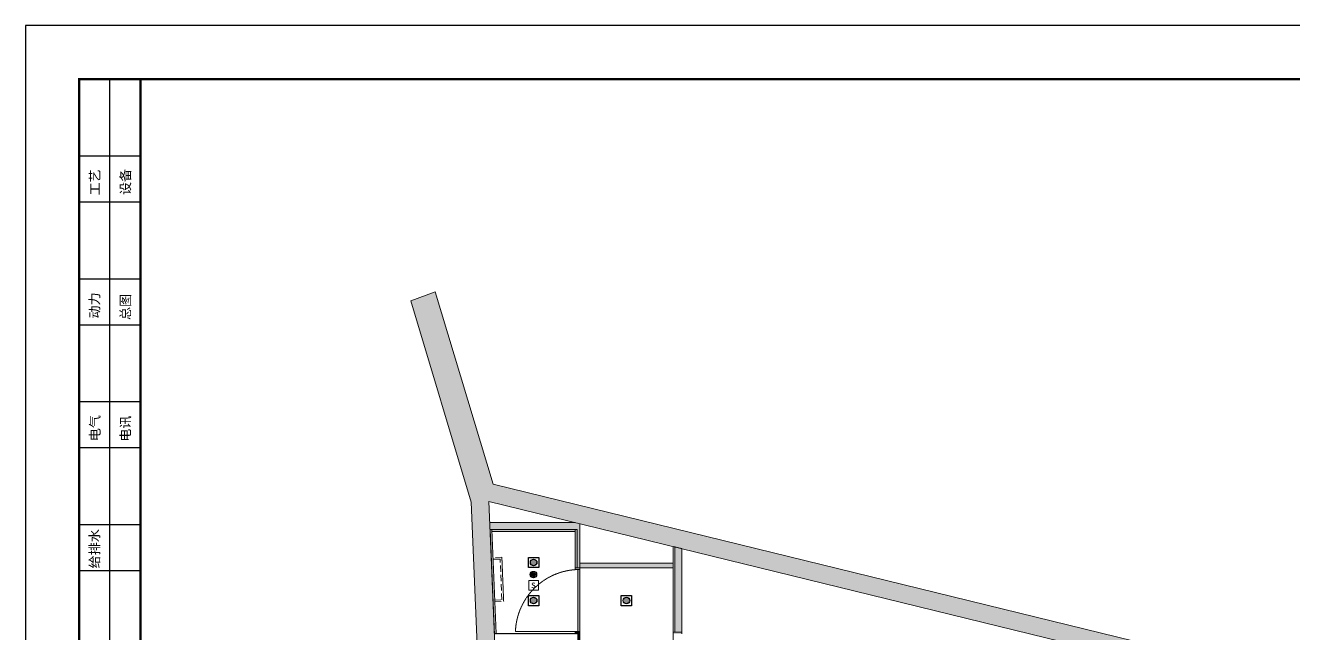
# Model space of a CAD drawing. Header units: millimetres. Extents: x 346472 to 732256, y -34068 to -15883.
# Drawn here: x 655099 to 669400, y -22743 to -15883 of the extents above; entities that cross this region are included whole.
import ezdxf

# ---------------------------------------------------------------- set-up
doc = ezdxf.new("R2010")
doc.units = ezdxf.units.MM
doc.header["$LTSCALE"] = 7
for name, pattern in [('022587.3-C-STRM$0$HIDDEN', [114.300229, 76.200152, -38.100076]), ('DASH', [0.35, 0.25, -0.1]), ('DASHED', [0.75, 0.5, -0.25])]:
    doc.linetypes.add(name, pattern=pattern)
doc.layers.get('0').update_dxf_attribs({"lineweight": 0})
for name, color, linetype in [('1建筑平面', 7, 'Continuous'), ('LD_light', 253, 'Continuous'), ('WALL', 7, 'Continuous'), ('walls', 7, 'Continuous'), ('图框', 9, 'Continuous'), ('消防', 5, 'Continuous')]:
    doc.layers.add(name, color=color, linetype=linetype)
for name, color, linetype, lineweight in [('EA7 furniture', 7, 'Continuous', 5), ('LIGHT BEAMS', 1, 'Continuous', 20), ('LIGHTING LAY OUT', 1, 'Continuous', 18), ('QUOTE', 251, 'Continuous', 5), ('文字', 6, 'Continuous', 5)]:
    doc.layers.add(name, color=color, linetype=linetype, lineweight=lineweight)
doc.styles.add('图签-仿宋', font='')
doc.styles.add('图签-黑体', font='')
doc.styles.get('图签-仿宋').set_extended_font_data('FangSong_GB2312')
doc.styles.get('图签-黑体').set_extended_font_data('SimHei')

# ---------------------------------------------------------------- blocks, each defined once
blk = doc.blocks.new('Single Rec_1')
at = {"layer": 'LD_light'}
h = blk.add_hatch(dxfattribs=at)
h.set_pattern_fill('DOTS', color=1, scale=10, style=0)
h.set_pattern_definition([(0, (-51.6286, 0), (0.3125, 0.625), [0, -0.625])])
h.paths.add_polyline_path([(10111.9, -501.5, 1), (10103.7, -501.5, 1)])
at = {"layer": 'LD_light', "color": 1}
blk.add_lwpolyline([(10101.5, -495.2), (10114.2, -495.2), (10114.2, -507.9), (10101.5, -507.9)], close=True, dxfattribs=at)
blk.add_circle((10107.8, -501.5), 4.11, dxfattribs=at)
blk = doc.blocks.new('A$C1A5804E3')
at = {"color": 5, "ltscale": 2}
blk.add_lwpolyline([(-699236, -432956), (-698936, -432956), (-698936, -432656), (-699236, -432656)], close=True, dxfattribs=at)
at = {"color": 5, "ltscale": 2, "style": '图签-仿宋'}
blk.add_text('s', height=232, dxfattribs=at).set_placement((-699174, -432889))

msp = doc.modelspace()

# ---------------------------------------------------------------- hatches: boundary and pattern name
at = {"layer": 'EA7 furniture', "lineweight": 5}
h = msp.add_hatch(color=0, dxfattribs=at)
h.dxf.hatch_style = 1
h.paths.add_polyline_path([(661350.1, -21502.4), (661300.1, -21490.2), (660334.9, -21490.2), (660338.3, -21570.2), (661320.1, -21570.2), (661320.1, -22000.2), (661350.1, -22000.2)])
h = msp.add_hatch(color=8, dxfattribs=at)
h.dxf.hatch_style = 1
h.paths.add_polyline_path([(661350.1, -21502.4), (661300.1, -21490.2), (660334.9, -21490.2), (660338.3, -21570.2), (661320.1, -21570.2), (661320.1, -22000.2), (661350.1, -22000.2)])
h = msp.add_hatch(color=0, dxfattribs=at)
h.dxf.hatch_style = 1
h.paths.add_polyline_path([(661330.1, -22740.2), (661300.1, -22740.2), (660386.9, -22740.2), (660387.7, -22760.2), (661330.1, -22760.2)])
h.paths.add_polyline_path([(660359.1, -21570.2), (660339.1, -21570.2), (660386.9, -22740.2), (660406.9, -22740.2)])
h = msp.add_hatch(color=8, dxfattribs=at)
h.dxf.hatch_style = 1
h.paths.add_polyline_path([(661330.1, -22740.2), (661300.1, -22740.2), (660386.9, -22740.2), (660387.7, -22760.2), (661330.1, -22760.2)])
h.paths.add_polyline_path([(660359.1, -21570.2), (660339.1, -21570.2), (660386.9, -22740.2), (660406.9, -22740.2)])
h = msp.add_hatch(color=0, dxfattribs=at)
h.dxf.hatch_style = 1
h.paths.add_polyline_path([(661320.1, -21570.2), (661300.1, -21570.2), (661300.1, -22000.2), (661320.1, -22000.2)])
h = msp.add_hatch(color=8, dxfattribs=at)
h.dxf.hatch_style = 1
h.paths.add_polyline_path([(661320.1, -21570.2), (661300.1, -21570.2), (661300.1, -22000.2), (661320.1, -22000.2)])
h = msp.add_hatch(color=0, dxfattribs=at)
h.dxf.hatch_style = 1
h.paths.add_polyline_path([(661350.1, -22000.2), (661300.1, -22000.2), (661300.1, -22020.2), (661350.1, -22020.2)])
h.paths.add_polyline_path([(661350.1, -23560.2), (661300.1, -23560.2), (661300.1, -23580.2), (661350.1, -23580.2)])
h = msp.add_hatch(color=8, dxfattribs=at)
h.dxf.hatch_style = 1
h.paths.add_polyline_path([(661350.1, -22000.2), (661300.1, -22000.2), (661300.1, -22020.2), (661350.1, -22020.2)])
h.paths.add_polyline_path([(661350.1, -23560.2), (661300.1, -23560.2), (661300.1, -23580.2), (661350.1, -23580.2)])
h = msp.add_hatch(color=0, dxfattribs=at)
h.dxf.hatch_style = 1
h.paths.add_polyline_path([(661300.1, -22720.2), (661300.1, -22740.2), (661350.1, -22740.2), (661350.1, -22720.2)])
h.paths.add_polyline_path([(661350.1, -22840.2), (661300.1, -22840.2), (661300.1, -22860.2), (661330.1, -22860.2), (661350.1, -22860.2)])
h = msp.add_hatch(color=8, dxfattribs=at)
h.dxf.hatch_style = 1
h.paths.add_polyline_path([(661300.1, -22720.2), (661300.1, -22740.2), (661350.1, -22740.2), (661350.1, -22720.2)])
h.paths.add_polyline_path([(661350.1, -22840.2), (661300.1, -22840.2), (661300.1, -22860.2), (661330.1, -22860.2), (661350.1, -22860.2)])
h = msp.add_hatch(color=0, dxfattribs=at)
h.dxf.hatch_style = 1
h.paths.add_polyline_path([(662502.4, -23446.1), (662422.4, -23446.1), (662402.4, -23446.1), (662402.4, -23466.1), (662502.4, -23466.1)])
h.paths.add_polyline_path([(662502.4, -22726.1), (662402.4, -22726.1), (662402.4, -22746.1), (662502.4, -22746.1)])
h = msp.add_hatch(color=8, dxfattribs=at)
h.dxf.hatch_style = 1
h.paths.add_polyline_path([(662502.4, -23446.1), (662422.4, -23446.1), (662402.4, -23446.1), (662402.4, -23466.1), (662502.4, -23466.1)])
h.paths.add_polyline_path([(662502.4, -22726.1), (662402.4, -22726.1), (662402.4, -22746.1), (662502.4, -22746.1)])
at = {"layer": 'QUOTE', "lineweight": 5}
h = msp.add_hatch(color=0, dxfattribs=at)
h.dxf.hatch_style = 1
h.paths.add_polyline_path([(661350.1, -22740.2), (661330.1, -22740.2), (661330.1, -22840.2), (661350.1, -22840.2)])
h = msp.add_hatch(color=8, dxfattribs=at)
h.dxf.hatch_style = 1
h.paths.add_polyline_path([(661350.1, -22740.2), (661330.1, -22740.2), (661330.1, -22840.2), (661350.1, -22840.2)])
at = {"layer": 'WALL', "lineweight": 5}
h = msp.add_hatch(color=0, dxfattribs=at)
h.dxf.hatch_style = 1
h.paths.add_polyline_path([(661350.1, -22020.2), (661330.1, -22020.2), (661330.1, -22720.2), (661350.1, -22720.2)])
h = msp.add_hatch(color=8, dxfattribs=at)
h.dxf.hatch_style = 1
h.paths.add_polyline_path([(661350.1, -22020.2), (661330.1, -22020.2), (661330.1, -22720.2), (661350.1, -22720.2)])
at = {"layer": 'walls', "lineweight": 5}
h = msp.add_hatch(color=0, dxfattribs=at)
h.dxf.hatch_style = 1
h.paths.add_polyline_path([(659721.3, -18888.6), (659443.8, -18990.8), (660125.2, -21259.8), (660416, -28254), (660615.8, -28245.5), (660325, -21251.5), (665452.4, -22506.4), (665452.4, -22300.5), (660372.6, -21057.2)])
h.paths.add_polyline_path([(665452.4, -22300.5), (665452.4, -22506.4), (672345.2, -24193.4), (672208.2, -24753.3), (672189.5, -24829.7), (672286.6, -24853.4), (672383.8, -24877.2), (672587, -24046.7)])
h.paths.add_polyline_path([(672140.1, -25872.8), (672177, -25722.3), (671982.7, -25674.7), (671898.3, -26019.5), (674287.8, -26604.4), (673756.4, -28775.6), (673963.9, -28775.6), (674533.9, -26463.9)])
h.paths.add_polyline_path([(673963.9, -28775.6), (673756.4, -28775.6), (673715.9, -28941), (673911, -28990.1)])
h.paths.add_polyline_path([(673716.6, -28941.2), (673694.3, -29029.3), (673670.8, -29125.5), (673669.7, -29129.8), (675073.2, -29478.4), (675123.7, -29295.2)])
h = msp.add_hatch(color=8, dxfattribs=at)
h.dxf.hatch_style = 1
h.paths.add_polyline_path([(659721.3, -18888.6), (659443.8, -18990.8), (660125.2, -21259.8), (660416, -28254), (660615.8, -28245.5), (660325, -21251.5), (665452.4, -22506.4), (665452.4, -22300.5), (660372.6, -21057.2)])
h.paths.add_polyline_path([(665452.4, -22300.5), (665452.4, -22506.4), (672345.2, -24193.4), (672208.2, -24753.3), (672189.5, -24829.7), (672286.6, -24853.4), (672383.8, -24877.2), (672587, -24046.7)])
h.paths.add_polyline_path([(672140.1, -25872.8), (672177, -25722.3), (671982.7, -25674.7), (671898.3, -26019.5), (674287.8, -26604.4), (673756.4, -28775.6), (673963.9, -28775.6), (674533.9, -26463.9)])
h.paths.add_polyline_path([(673963.9, -28775.6), (673756.4, -28775.6), (673715.9, -28941), (673911, -28990.1)])
h.paths.add_polyline_path([(673716.6, -28941.2), (673694.3, -29029.3), (673670.8, -29125.5), (673669.7, -29129.8), (675073.2, -29478.4), (675123.7, -29295.2)])
h = msp.add_hatch(color=0, dxfattribs=at)
h.dxf.hatch_style = 1
h.paths.add_polyline_path([(662402.4, -21950.2), (661350.1, -21950.2), (661350.1, -22000.2), (661350.1, -22000.2), (662402.4, -22000.2)])
h.paths.add_polyline_path([(660359.1, -21570.2), (660359.9, -21590.2), (661300.1, -21590.2), (661300.1, -21570.2)])
h = msp.add_hatch(color=8, dxfattribs=at)
h.dxf.hatch_style = 1
h.paths.add_polyline_path([(662402.4, -21950.2), (661350.1, -21950.2), (661350.1, -22000.2), (661350.1, -22000.2), (662402.4, -22000.2)])
h.paths.add_polyline_path([(660359.1, -21570.2), (660359.9, -21590.2), (661300.1, -21590.2), (661300.1, -21570.2)])
h = msp.add_hatch(dxfattribs=at)
h.set_pattern_fill('AR-CONC', color=8, scale=0.5)
h.paths.add_polyline_path([(669554.7, -23510.5), (669373.5, -23466.1), (665452.4, -23466.1), (665452.4, -23566.1), (669554.7, -23566.1)])
h.paths.add_polyline_path([(665452.4, -23466.1), (662452.4, -23466.1), (662422.4, -23466.1), (662422.4, -23566.1), (665452.4, -23566.1)])
h.paths.add_polyline_path([(662502.4, -21784.4), (662422.4, -21760), (662422.4, -22726.1), (662502.4, -22726.1)])
at = {"layer": '消防', "ltscale": 2}
msp.add_hatch(color=5, dxfattribs=at).paths.add_polyline_path([(660849.5, -22077, 1), (660805.8, -22077, 1)])

# ---------------------------------------------------------------- linework, layer by layer
at = {"layer": '1建筑平面', "color": 0, "lineweight": 5}
for p, q in [((659443.8, -18990.8, 0.2), (660125.2, -21259.8, 0.2)), ((659721.3, -18888.6, 0.2), (660372.6, -21057.2, 0.2))]:
    msp.add_line(p, q, dxfattribs=at)
at = {"layer": '1建筑平面', "color": 8, "lineweight": 5}
for p, q in [((659443.8, -18990.8, 0.2), (660125.2, -21259.8, 0.2)), ((659721.3, -18888.6, 0.2), (660372.6, -21057.2, 0.2))]:
    msp.add_line(p, q, dxfattribs=at)
at = {"layer": 'EA7 furniture', "color": 0, "lineweight": 5}
for p, q in [((660339.1, -21570.2, -0.8), (660387.7, -22760.2, -0.8)), ((660359.1, -21569.4, -0.8), (660406.9, -22740.2, -0.8)), ((661300.1, -21570.2, -0.8), (661300.1, -22020.2, -0.8)), ((661300.1, -21570.2, -0.8), (661300.1, -22000.2, -0.8)), ((661320.1, -21570.2, -0.8), (661320.1, -22000.2, -0.8)), ((661350.1, -22000.2, -0.8), (661350.1, -21502.4, -0.8)), ((662422.4, -21760, 0.2), (662422.4, -22726.1, 0.2)), ((661300.1, -22720.2, -0.8), (661300.1, -22740.2, -0.8)), ((661330.1, -22740.2, -0.8), (661330.1, -22840.2, -0.8))]:
    msp.add_line(p, q, dxfattribs=at)
at = {"layer": 'EA7 furniture', "color": 8, "lineweight": 5}
for p, q in [((660339.1, -21570.2, -0.8), (660387.7, -22760.2, -0.8)), ((660359.1, -21569.4, -0.8), (660406.9, -22740.2, -0.8)), ((661300.1, -21570.2, -0.8), (661300.1, -22020.2, -0.8)), ((661300.1, -21570.2, -0.8), (661300.1, -22000.2, -0.8)), ((661320.1, -21570.2, -0.8), (661320.1, -22000.2, -0.8)), ((661350.1, -22000.2, -0.8), (661350.1, -21502.4, -0.8)), ((662422.4, -21760, 0.2), (662422.4, -22726.1, 0.2)), ((661300.1, -22720.2, -0.8), (661300.1, -22740.2, -0.8)), ((661330.1, -22740.2, -0.8), (661330.1, -22840.2, -0.8))]:
    msp.add_line(p, q, dxfattribs=at)
at = {"layer": 'EA7 furniture', "color": 0, "linetype": 'DASHED', "lineweight": 5, "ltscale": 20}
for p, q in [((660471.9, -21880.7, -0.8), (660372, -21884.8, -0.8)), ((660452.7, -21901.5, -0.8), (660372.8, -21904.7, -0.8)), ((660471.5, -22361.1, -0.8), (660452.7, -21901.5, -0.8)), ((660391.6, -22364.4, -0.8), (660471.5, -22361.1, -0.8)), ((660392.4, -22384.3, -0.8), (660492.3, -22380.3, -0.8))]:
    msp.add_line(p, q, dxfattribs=at)
at = {"layer": 'EA7 furniture', "color": 8, "linetype": 'DASHED', "lineweight": 5, "ltscale": 20}
for p, q in [((660471.9, -21880.7, -0.8), (660372, -21884.8, -0.8)), ((660452.7, -21901.5, -0.8), (660372.8, -21904.7, -0.8)), ((660471.5, -22361.1, -0.8), (660452.7, -21901.5, -0.8)), ((660391.6, -22364.4, -0.8), (660471.5, -22361.1, -0.8)), ((660392.4, -22384.3, -0.8), (660492.3, -22380.3, -0.8))]:
    msp.add_line(p, q, dxfattribs=at)
at = {"layer": 'LIGHT BEAMS', "color": 8, "linetype": '022587.3-C-STRM$0$HIDDEN', "lineweight": 5, "ltscale": 0.01}
msp.add_line((660492.3, -22380.3, -0.8), (660471.9, -21880.7, -0.8), dxfattribs=at)
msp.add_line((660492.3, -22380.3, -0.8), (660471.9, -21880.7, -0.8), dxfattribs=at)
at = {"layer": 'QUOTE', "color": 0, "lineweight": 5}
msp.add_line((661350.1, -22740.2, -0.8), (661350.1, -22840.2, -0.8), dxfattribs=at)
at = {"layer": 'QUOTE', "color": 8, "lineweight": 5}
msp.add_line((661350.1, -22740.2, -0.8), (661350.1, -22840.2, -0.8), dxfattribs=at)
at = {"layer": 'WALL', "color": 0, "lineweight": 5}
for p, q in [((660372.6, -21057.2, 0.2), (672587, -24046.7, 0.2)), ((660125.2, -21259.8, 0.2), (660415.9, -28253.8, 0.2)), ((660325, -21251.5, 0.2), (672345.2, -24193.4, 0.2)), ((660325, -21251.5, 0.2), (660615.8, -28245.5, 0.2))]:
    msp.add_line(p, q, dxfattribs=at)
at = {"layer": 'WALL', "color": 8, "lineweight": 5}
for p, q in [((660372.6, -21057.2, 0.2), (672587, -24046.7, 0.2)), ((660125.2, -21259.8, 0.2), (660415.9, -28253.8, 0.2)), ((660325, -21251.5, 0.2), (672345.2, -24193.4, 0.2)), ((660325, -21251.5, 0.2), (660615.8, -28245.5, 0.2))]:
    msp.add_line(p, q, dxfattribs=at)
at = {"layer": 'walls', "color": 0, "lineweight": 5}
for p, q in [((659443.8, -18990.8, 0.2), (659721.3, -18888.6, 0.2)), ((661300.1, -21490.2, -0.8), (660334.9, -21490.2, -0.8)), ((661320.1, -21570.2, -0.8), (660339.1, -21570.2, -0.8)), ((661300.1, -21590.2, -0.8), (660359.9, -21590.2, -0.8)), ((661300.1, -21570.2, -0.8), (661300.1, -22020.2, -0.8)), ((662402.4, -23566.1, 0.2), (662402.4, -21760, 0.2)), ((662502.4, -21784.4, 0.2), (662402.4, -21760, 0.2)), ((662402.4, -21760, 0.2), (662402.4, -22726.1, 0.2)), ((662502.4, -22726.1, 0.2), (662502.4, -21784.4, 0.2)), ((661350.1, -22000.2, -0.8), (661300.1, -22000.2, -0.8)), ((661300.1, -22000.2, -0.8), (661300.1, -22020.2, -0.8)), ((661300.1, -22020.2, -0.8), (661350.1, -22020.2, -0.8)), ((661350.1, -22020.2, -0.8), (661330.1, -22020.2, -0.8)), ((661330.1, -22020.2, -0.8), (661330.1, -22720.2, -0.8)), ((662402.4, -21950.2, 0.2), (661350.1, -21950.2, -0.8)), ((662402.4, -22000.2, 0.2), (661350.1, -22000.2, -0.8)), ((661350.1, -22020.2, -0.8), (661350.1, -22000.2, -0.8)), ((661350.1, -22720.2, -0.8), (661350.1, -22020.2, -0.8)), ((661300.1, -22720.2, -0.8), (661300.1, -22740.2, -0.8)), ((661350.1, -22720.2, -0.8), (661300.1, -22720.2, -0.8)), ((661300.1, -22720.2, -0.8), (661300.1, -22740.2, -0.8)), ((661330.1, -22720.2, -0.8), (661350.1, -22720.2, -0.8)), ((661350.1, -22740.2, -0.8), (661350.1, -22720.2, -0.8)), ((662502.4, -22726.1, 0.2), (662402.4, -22726.1, 0.2)), ((662402.4, -22726.1, 0.2), (662402.4, -22746.1, 0.2)), ((662402.4, -22726.1, 0.2), (662502.4, -22726.1, 0.2)), ((662502.4, -22746.1, 0.2), (662502.4, -22726.1, 0.2)), ((661350.1, -22740.2, -0.8), (660386.9, -22740.2, -0.8)), ((661300.1, -22740.2, -0.8), (661350.1, -22740.2, -0.8))]:
    msp.add_line(p, q, dxfattribs=at)
at = {"layer": 'walls', "color": 8, "lineweight": 5}
for p, q in [((659443.8, -18990.8, 0.2), (659721.3, -18888.6, 0.2)), ((661300.1, -21490.2, -0.8), (660334.9, -21490.2, -0.8)), ((661320.1, -21570.2, -0.8), (660339.1, -21570.2, -0.8)), ((661300.1, -21590.2, -0.8), (660359.9, -21590.2, -0.8)), ((661300.1, -21570.2, -0.8), (661300.1, -22020.2, -0.8)), ((662402.4, -23566.1, 0.2), (662402.4, -21760, 0.2)), ((662502.4, -21784.4, 0.2), (662402.4, -21760, 0.2)), ((662402.4, -21760, 0.2), (662402.4, -22726.1, 0.2)), ((662502.4, -22726.1, 0.2), (662502.4, -21784.4, 0.2)), ((661350.1, -22000.2, -0.8), (661300.1, -22000.2, -0.8)), ((661300.1, -22000.2, -0.8), (661300.1, -22020.2, -0.8)), ((661300.1, -22020.2, -0.8), (661350.1, -22020.2, -0.8)), ((661350.1, -22020.2, -0.8), (661330.1, -22020.2, -0.8)), ((661330.1, -22020.2, -0.8), (661330.1, -22720.2, -0.8)), ((662402.4, -21950.2, 0.2), (661350.1, -21950.2, -0.8)), ((662402.4, -22000.2, 0.2), (661350.1, -22000.2, -0.8)), ((661350.1, -22020.2, -0.8), (661350.1, -22000.2, -0.8)), ((661350.1, -22720.2, -0.8), (661350.1, -22020.2, -0.8)), ((661300.1, -22720.2, -0.8), (661300.1, -22740.2, -0.8)), ((661350.1, -22720.2, -0.8), (661300.1, -22720.2, -0.8)), ((661300.1, -22720.2, -0.8), (661300.1, -22740.2, -0.8)), ((661330.1, -22720.2, -0.8), (661350.1, -22720.2, -0.8)), ((661350.1, -22740.2, -0.8), (661350.1, -22720.2, -0.8)), ((662502.4, -22726.1, 0.2), (662402.4, -22726.1, 0.2)), ((662402.4, -22726.1, 0.2), (662402.4, -22746.1, 0.2)), ((662402.4, -22726.1, 0.2), (662502.4, -22726.1, 0.2)), ((662502.4, -22746.1, 0.2), (662502.4, -22726.1, 0.2)), ((661350.1, -22740.2, -0.8), (660386.9, -22740.2, -0.8)), ((661300.1, -22740.2, -0.8), (661350.1, -22740.2, -0.8))]:
    msp.add_line(p, q, dxfattribs=at)
at = {"layer": 'walls', "color": 0, "linetype": 'DASH', "lineweight": 5}
msp.add_line((661325.1, -22720.2, -0.8), (660625.1, -22720.2, -0.8), dxfattribs=at)
at = {"layer": 'walls', "color": 8, "linetype": 'DASH', "lineweight": 5}
msp.add_line((661325.1, -22720.2, -0.8), (660625.1, -22720.2, -0.8), dxfattribs=at)
at = {"layer": 'walls', "color": 0, "linetype": 'DASH', "lineweight": 5}
msp.add_arc((661350.6, -22745.7, -0.8), 726, 92.01444, 177.98556, dxfattribs=at)
at = {"layer": 'walls', "color": 8, "linetype": 'DASH', "lineweight": 5}
msp.add_arc((661350.6, -22745.7, -0.8), 726, 92.01444, 177.98556, dxfattribs=at)
at = {"layer": '图框', "color": 251}
for p, q in [((656051.3, -23416.8), (656051.3, -16489.1)), ((655704.9, -17355.1), (656397.7, -17355.1)), ((655704.9, -17874.7), (656397.7, -17874.7)), ((655704.9, -18740.6), (656397.7, -18740.6)), ((655704.9, -19260.2), (656397.7, -19260.2)), ((655704.9, -20126.2), (656397.7, -20126.2)), ((655704.9, -20645.7), (656397.7, -20645.7)), ((655704.9, -21511.7), (656397.7, -21511.7)), ((655704.9, -22031.3), (656397.7, -22031.3))]:
    msp.add_line(p, q, dxfattribs=at)
msp.add_lwpolyline([(655098.7, -34068.2), (680817.9, -34068.2), (680817.9, -15882.9), (655098.7, -15882.9)], close=True, dxfattribs=at)
at = {"layer": '图框', "color": 251, "const_width": 26}
for points in [[(655704.9, -24815.4), (655704.9, -16476.1)], [(655704.9, -16489.1), (656397.7, -16489.1)]]:
    msp.add_lwpolyline(points, dxfattribs=at)
msp.add_lwpolyline([(656397.7, -16489.1), (680211.7, -16489.1), (680211.7, -33462), (656397.7, -33462)], close=True, dxfattribs=at)
at = {"layer": '消防', "color": 5, "ltscale": 2}
for radius in [36.5, 21.9]:
    msp.add_circle((660827.6, -22077, 0.2), radius, dxfattribs=at)

# ---------------------------------------------------------------- block references
at = {"layer": 'LIGHTING LAY OUT', "xscale": 9.055118110259047, "yscale": 9.055118110259047, "zscale": 9.055118110259047, "rotation": 270}
for p in [(665371.4, 69587.5, -0.8), (665371.4, 69157.5, -0.8), (666417.7, 69157.5, -0.8)]:
    msp.add_blockref('Single Rec_1', p, dxfattribs=at)
at = {"layer": 'LIGHTING LAY OUT', "color": 8, "xscale": 9.055118110259047, "yscale": 9.055118110259047, "zscale": 9.055118110259047, "rotation": 270}
for p in [(665371.4, 69587.5, -0.8), (665371.4, 69157.5, -0.8), (666417.7, 69157.5, -0.8)]:
    msp.add_blockref('Single Rec_1', p, dxfattribs=at)
at = {"layer": '文字', "color": 6, "ltscale": 2, "xscale": 0.3645, "yscale": 0.3645, "zscale": 0.3645}
msp.add_blockref('A$C1A5804E3', (915648.3, 135557.9, 0.2), dxfattribs=at)

# ---------------------------------------------------------------- texts
at = {"layer": '图框', "color": 251, "style": '图签-黑体'}
for s, p in [('工艺', (655937.2, -17801.9)), ('设备', (656281.4, -17796.3)), ('动力', (655933.6, -19189.6)), ('总图', (656281.4, -19205.6)), ('电气', (655937.2, -20573)), ('电讯', (656281.4, -20579.3)), ('给排水', (655933.5, -22007.6))]:
    msp.add_text(s, height=108.25, rotation=90, dxfattribs=at).set_placement(p)

doc.saveas('drawing.dxf')
